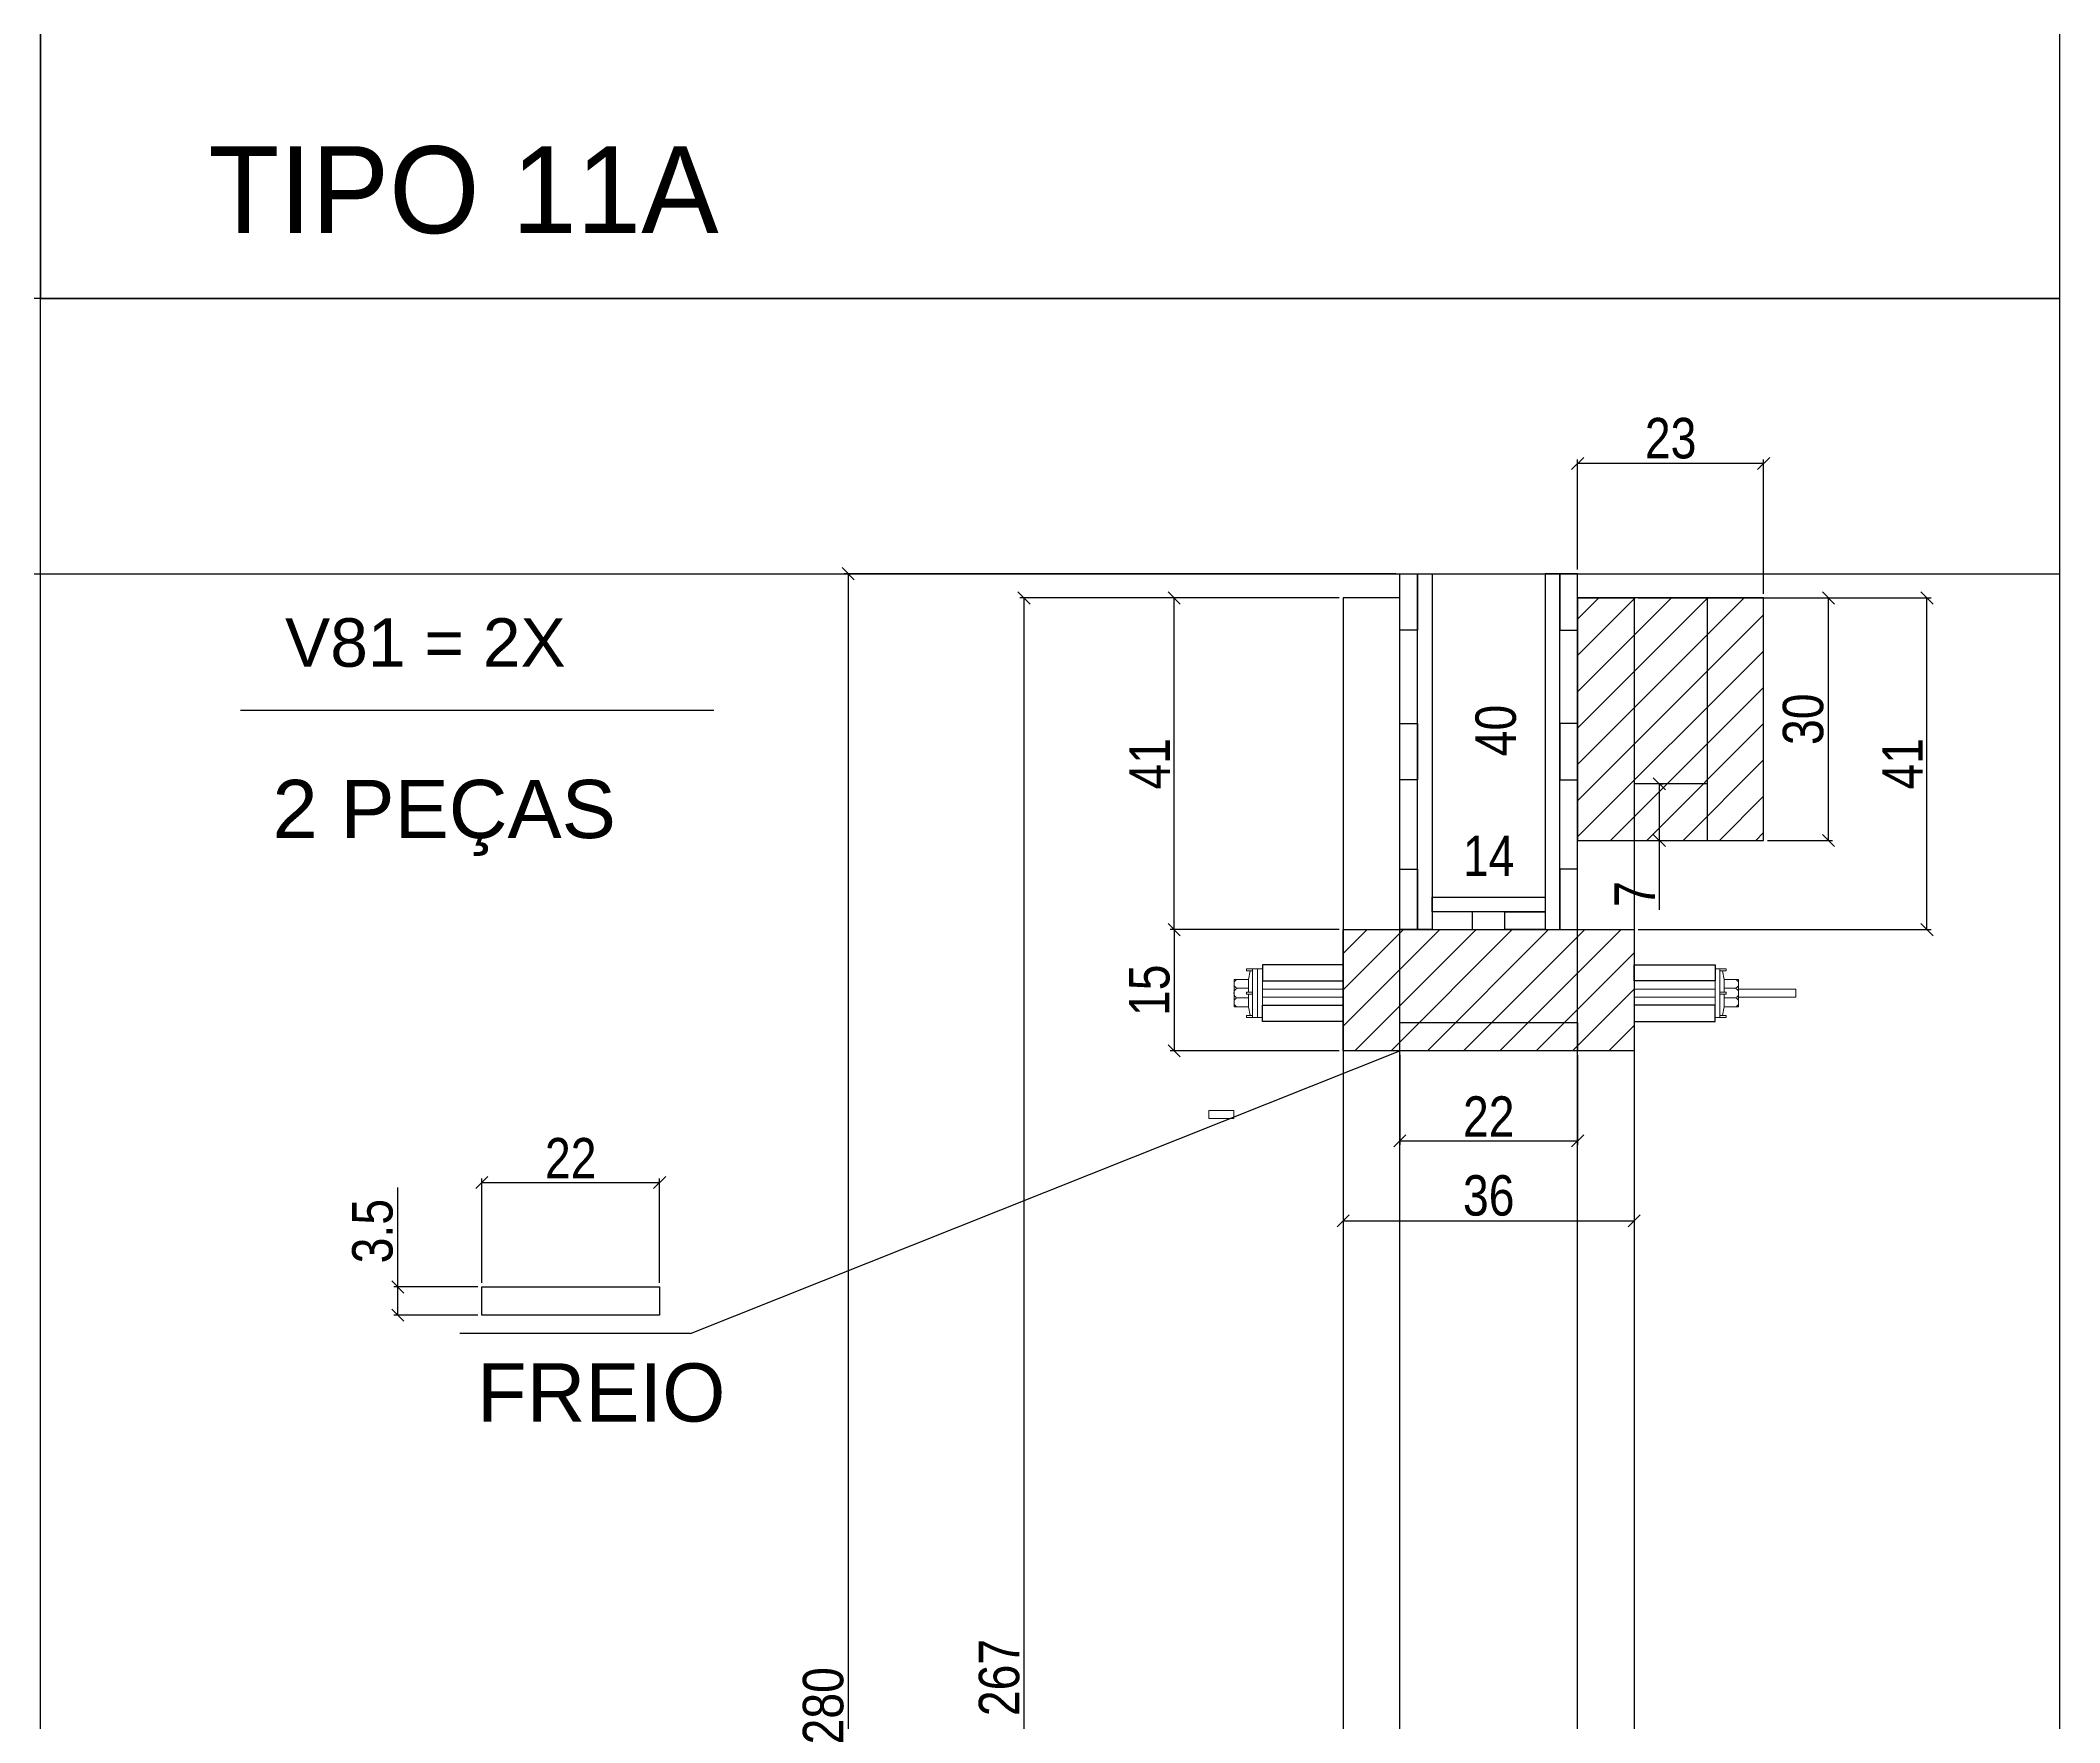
# Model space of a CAD drawing. Header units: millimetres. Extents: x 3247 to 10920, y 704 to 3817.
# Drawn here: x 6243.7 to 6743.2, y 1888.2 to 2304.4 of the extents above; entities that cross this region are included whole.
import ezdxf

# ---------------------------------------------------------------- set-up
doc = ezdxf.new("R2010")
doc.units = ezdxf.units.MM
for name, color, linetype in [('1', 1, 'Continuous'), ('COTA', 241, 'Continuous'), ('GARFOS OK', 3, 'Continuous'), ('Hachura', 253, 'Continuous'), ('Painéis', 200, 'Continuous'), ('SARR_3.5x7', 81, 'Continuous'), ('SARR_7x7', 40, 'Continuous'), ('TIRAS REESCORAMENTO', 252, 'Continuous'), ('VIGAS', 3, 'Continuous')]:
    doc.layers.add(name, color=color, linetype=linetype)
doc.layers.add('BARRA_ANCORAGEM', color=1, linetype='Continuous', lineweight=15)
doc.styles.add('COTA TECNICA 2X', font='techl___.ttf', dxfattribs={"height": 10})
doc.styles.add('R80-50', font='arial.ttf', dxfattribs={"height": 10})
doc.styles.add('ROMAS860', font='ROMAS860.SHX', dxfattribs={"height": 8.5})
doc.dimstyles.new('SECAO', dxfattribs={"dimscale": 0.333333, "dimtxt": 5, "dimasz": 9, "dimexe": 3, "dimexo": 3, "dimgap": 3, "dimtad": 1, "dimdec": 1, "dimlfac": 0.5, "dimzin": 12, "dimdsep": 46, "dimtxsty": 'COTA TECNICA 2X', "dimblk1": 'OBLIQUE', "dimblk2": 'OBLIQUE', "dimsah": 1, "dimcen": 0.9, "dimclrd": 4, "dimclre": 4, "dimclrt": 240, "dimadec": 1, "dimazin": 3, "dimtfac": 1, "dimtdec": 1, "dimtmove": 0, "dimatfit": 3, "dimfxl": 1, "dimtolj": 1, "dimtzin": 12, "dimarcsym": 0})

# ---------------------------------------------------------------- blocks, each defined once
blk = doc.blocks.new('_Oblique')
at = {"layer": '1', "color": 0, "lineweight": -2}
blk.add_line((-0.5, -0.5), (0.5, 0.5), dxfattribs=at)
blk = doc.blocks.new('*D378')
at = {"layer": 'COTA', "color": 4, "lineweight": -2, "transparency": 16777216}
for p, q in [((6565, 2166.46), (6486.04, 2166.46)), ((6487.04, 2166.46), (6487.04, 1632.37)), ((6565, 1632.37), (6486.04, 1632.37))]:
    blk.add_line(p, q, dxfattribs=at)
at = {"layer": 'Defpoints', "color": 0, "transparency": 16777216}
for p in [(6566, 2166.46), (6487.04, 1632.37), (6566, 1632.37)]:
    blk.add_point(p, dxfattribs=at)
at = {"layer": 'COTA', "color": 4, "lineweight": -2, "transparency": 16777216, "xscale": 3, "yscale": 3, "zscale": 3}
for p, rotation in [((6487.04, 2166.46), 90), ((6487.04, 1632.37), 270)]:
    blk.add_blockref('_Oblique', p, dxfattribs=dict(at, rotation=rotation))
at = {"layer": 'COTA', "color": 240, "transparency": 16777216, "insert": (6480.93, 1899.41), "char_height": 10, "attachment_point": 5, "rotation": 90, "style": 'COTA TECNICA 2X'}
blk.add_mtext('\\A1;267', dxfattribs=at)
blk = doc.blocks.new('*D384')
at = {"layer": 'COTA', "color": 4, "lineweight": -2, "transparency": 16777216}
for p, q in [((6565, 2166.46), (6523.2, 2166.46)), ((6524.2, 2084.41), (6524.2, 2166.46)), ((6565, 2084.41), (6523.2, 2084.41))]:
    blk.add_line(p, q, dxfattribs=at)
at = {"layer": 'Defpoints', "color": 0, "transparency": 16777216}
for p in [(6524.2, 2166.46), (6566, 2166.46), (6566, 2084.41)]:
    blk.add_point(p, dxfattribs=at)
at = {"layer": 'COTA', "color": 4, "lineweight": -2, "transparency": 16777216, "xscale": 3, "yscale": 3, "zscale": 3}
for p, rotation in [((6524.2, 2166.46), 90), ((6524.2, 2084.41), 270)]:
    blk.add_blockref('_Oblique', p, dxfattribs=dict(at, rotation=rotation))
at = {"layer": 'COTA', "color": 240, "transparency": 16777216, "insert": (6518.12, 2125.43), "char_height": 10, "attachment_point": 5, "rotation": 90, "style": 'COTA TECNICA 2X'}
blk.add_mtext('\\A1;41', dxfattribs=at)
blk = doc.blocks.new('*D385')
at = {"layer": 'COTA', "color": 4, "lineweight": -2, "transparency": 16777216}
for p, q in [((6579, 2172.46), (6442.53, 2172.46)), ((6443.53, 2172.46), (6443.53, 1612.37)), ((6565, 1612.37), (6442.53, 1612.37))]:
    blk.add_line(p, q, dxfattribs=at)
at = {"layer": 'Defpoints', "color": 0, "transparency": 16777216}
for p in [(6580, 2172.46), (6443.53, 1612.37), (6566, 1612.37)]:
    blk.add_point(p, dxfattribs=at)
at = {"layer": 'COTA', "color": 4, "lineweight": -2, "transparency": 16777216, "xscale": 3, "yscale": 3, "zscale": 3}
for p, rotation in [((6443.53, 2172.46), 90), ((6443.53, 1612.37), 270)]:
    blk.add_blockref('_Oblique', p, dxfattribs=dict(at, rotation=rotation))
at = {"layer": 'COTA', "color": 240, "transparency": 16777216, "insert": (6437.41, 1892.41), "char_height": 10, "attachment_point": 5, "rotation": 90, "style": 'COTA TECNICA 2X'}
blk.add_mtext('\\A1;280', dxfattribs=at)
blk = doc.blocks.new('*D387')
at = {"layer": 'Defpoints', "color": 0, "transparency": 16777216}
for p in [(6603.04, 2172.46), (6609.89, 2172.46), (6607.04, 2092.41)]:
    blk.add_point(p, dxfattribs=at)
at = {"layer": 'COTA', "color": 240, "transparency": 16777216, "insert": (6603.78, 2133.67), "char_height": 10, "attachment_point": 5, "rotation": 90, "style": 'COTA TECNICA 2X'}
blk.add_mtext('\\A1;40', dxfattribs=at)
blk = doc.blocks.new('*D388')
at = {"layer": 'Defpoints', "color": 0, "transparency": 16777216}
for p in [(6588, 2096.56), (6616, 2096.56), (6616, 2096.56)]:
    blk.add_point(p, dxfattribs=at)
at = {"layer": 'COTA', "color": 240, "transparency": 16777216, "insert": (6602, 2102.64), "char_height": 10, "attachment_point": 5, "style": 'COTA TECNICA 2X'}
blk.add_mtext('\\A1;14', dxfattribs=at)
blk = doc.blocks.new('A$C51C4441F')
at = {"layer": 'BARRA_ANCORAGEM'}
for p, q in [((-2.25, 3.4), (-1.79, 5.5)), ((-2.25, 3.4), (-5.81, 3.39)), ((-5.81, 3.39), (-5.81, -3.39)), ((-2.25, 1.2), (-5.02, 1.2)), ((-2.25, 3.4), (-2.25, 3.4)), ((-2.25, 3.4), (-2.25, 0.25)), ((-2.25, -3.4), (-5.81, -3.39)), ((-2.25, -1.2), (-5.02, -1.2)), ((-2.25, -0.25), (-2.25, -3.4)), ((-2.25, -3.4), (-1.79, -5.5))]:
    blk.add_line(p, q, dxfattribs=at)
for points in [[(-2.7, 6), (-1.2, 6), (-1.2, 5.5), (-2.7, 5.5)], [(-1.2, -6), (0, -6), (0, 6), (-1.2, 6)], [(-2.7, 0.25), (-1.2, 0.25), (-1.2, -0.25), (-2.7, -0.25)], [(-2.7, -6), (-1.2, -6), (-1.2, -5.5), (-2.7, -5.5)]]:
    blk.add_lwpolyline(points, close=True, dxfattribs=at)
for centre, radius, start, end in [((-4.66, 2.3), 1.15, 107.7845, 252.2718), ((-4.52, 0), 1.3, 112.648, 247.4083), ((-4.66, -2.3), 1.15, 107.7845, 252.2718)]:
    blk.add_arc(centre, radius, start, end, dxfattribs=at)
blk = doc.blocks.new('*D391')
at = {"layer": 'COTA', "color": 4, "lineweight": -2, "transparency": 16777216}
for p, q in [((6332.13, 1996.02), (6332.13, 2020.63)), ((6351.91, 1996.02), (6331.13, 1996.02)), ((6332.13, 1989.02), (6332.13, 1996.02)), ((6351.91, 1989.02), (6331.13, 1989.02))]:
    blk.add_line(p, q, dxfattribs=at)
at = {"layer": 'Defpoints', "color": 0, "transparency": 16777216}
for p in [(6332.13, 1996.02), (6352.91, 1996.02), (6352.91, 1989.02)]:
    blk.add_point(p, dxfattribs=at)
at = {"layer": 'COTA', "color": 4, "lineweight": -2, "transparency": 16777216, "xscale": 3, "yscale": 3, "zscale": 3}
for p, rotation in [((6332.13, 1996.02), 90), ((6332.13, 1989.02), 270)]:
    blk.add_blockref('_Oblique', p, dxfattribs=dict(at, rotation=rotation))
at = {"layer": 'COTA', "color": 240, "transparency": 16777216, "insert": (6325.91, 2009.83), "char_height": 10, "attachment_point": 5, "rotation": 90, "style": 'COTA TECNICA 2X'}
blk.add_mtext('\\A1;3.5', dxfattribs=at)
blk = doc.blocks.new('*D490')
at = {"layer": 'COTA', "color": 4, "lineweight": -2, "transparency": 16777216}
for p, q in [((6352.91, 1997.02), (6352.91, 2022.86)), ((6352.91, 2021.86), (6396.91, 2021.86)), ((6396.91, 1997.02), (6396.91, 2022.86))]:
    blk.add_line(p, q, dxfattribs=at)
at = {"layer": 'Defpoints', "color": 0, "transparency": 16777216}
for p in [(6396.91, 2021.86), (6352.91, 1996.02), (6396.91, 1996.02)]:
    blk.add_point(p, dxfattribs=at)
at = {"layer": 'COTA', "color": 4, "lineweight": -2, "transparency": 16777216, "xscale": 3, "yscale": 3, "zscale": 3, "rotation": 180}
blk.add_blockref('_Oblique', (6352.91, 2021.86), dxfattribs=at)
at = {"layer": 'COTA', "color": 4, "lineweight": -2, "transparency": 16777216, "xscale": 3, "yscale": 3, "zscale": 3}
blk.add_blockref('_Oblique', (6396.91, 2021.86), dxfattribs=at)
at = {"layer": 'COTA', "color": 240, "transparency": 16777216, "insert": (6374.91, 2027.86), "char_height": 10, "attachment_point": 5, "style": 'COTA TECNICA 2X'}
blk.add_mtext('\\A1;22', dxfattribs=at)
blk = doc.blocks.new('*D491')
at = {"layer": 'COTA', "color": 4, "lineweight": -2, "transparency": 16777216}
for p, q in [((6565, 2084.41), (6523.2, 2084.41)), ((6524.2, 2084.41), (6524.2, 2054.41)), ((6565, 2054.41), (6523.2, 2054.41))]:
    blk.add_line(p, q, dxfattribs=at)
at = {"layer": 'Defpoints', "color": 0, "transparency": 16777216}
for p in [(6566, 2084.41), (6524.2, 2054.41), (6566, 2054.41)]:
    blk.add_point(p, dxfattribs=at)
at = {"layer": 'COTA', "color": 4, "lineweight": -2, "transparency": 16777216, "xscale": 3, "yscale": 3, "zscale": 3}
for p, rotation in [((6524.2, 2084.41), 90), ((6524.2, 2054.41), 270)]:
    blk.add_blockref('_Oblique', p, dxfattribs=dict(at, rotation=rotation))
at = {"layer": 'COTA', "color": 240, "transparency": 16777216, "insert": (6518.09, 2069.41), "char_height": 10, "attachment_point": 5, "rotation": 90, "style": 'COTA TECNICA 2X'}
blk.add_mtext('\\A1;15', dxfattribs=at)
blk = doc.blocks.new('*D492')
at = {"layer": 'COTA', "color": 4, "lineweight": -2, "transparency": 16777216}
for p, q in [((6580, 2053.41), (6580, 2031.17)), ((6624, 2053.41), (6624, 2031.17)), ((6580, 2032.17), (6624, 2032.17))]:
    blk.add_line(p, q, dxfattribs=at)
at = {"layer": 'Defpoints', "color": 0, "transparency": 16777216}
for p in [(6580, 2054.41), (6624, 2054.41), (6624, 2032.17)]:
    blk.add_point(p, dxfattribs=at)
at = {"layer": 'COTA', "color": 4, "lineweight": -2, "transparency": 16777216, "xscale": 3, "yscale": 3, "zscale": 3, "rotation": 180}
blk.add_blockref('_Oblique', (6580, 2032.17), dxfattribs=at)
at = {"layer": 'COTA', "color": 4, "lineweight": -2, "transparency": 16777216, "xscale": 3, "yscale": 3, "zscale": 3}
blk.add_blockref('_Oblique', (6624, 2032.17), dxfattribs=at)
at = {"layer": 'COTA', "color": 240, "transparency": 16777216, "insert": (6602, 2038.17), "char_height": 10, "attachment_point": 5, "style": 'COTA TECNICA 2X'}
blk.add_mtext('\\A1;22', dxfattribs=at)
blk = doc.blocks.new('*D493')
at = {"layer": 'COTA', "color": 4, "lineweight": -2, "transparency": 16777216}
for p, q in [((6566, 2053.41), (6566, 2011.38)), ((6638, 2053.41), (6638, 2011.38)), ((6566, 2012.38), (6638, 2012.38))]:
    blk.add_line(p, q, dxfattribs=at)
at = {"layer": 'Defpoints', "color": 0, "transparency": 16777216}
for p in [(6566, 2054.41), (6638, 2054.41), (6638, 2012.38)]:
    blk.add_point(p, dxfattribs=at)
at = {"layer": 'COTA', "color": 4, "lineweight": -2, "transparency": 16777216, "xscale": 3, "yscale": 3, "zscale": 3, "rotation": 180}
blk.add_blockref('_Oblique', (6566, 2012.38), dxfattribs=at)
at = {"layer": 'COTA', "color": 4, "lineweight": -2, "transparency": 16777216, "xscale": 3, "yscale": 3, "zscale": 3}
blk.add_blockref('_Oblique', (6638, 2012.38), dxfattribs=at)
at = {"layer": 'COTA', "color": 240, "transparency": 16777216, "insert": (6602, 2018.6), "char_height": 10, "attachment_point": 5, "style": 'COTA TECNICA 2X'}
blk.add_mtext('\\A1;36', dxfattribs=at)
blk = doc.blocks.new('*D392')
at = {"layer": 'COTA', "color": 4, "lineweight": -2, "transparency": 16777216}
for p, q in [((6639, 2166.46), (6711.41, 2166.46)), ((6710.41, 2084.41), (6710.41, 2166.46)), ((6639, 2084.41), (6711.41, 2084.41))]:
    blk.add_line(p, q, dxfattribs=at)
at = {"layer": 'Defpoints', "color": 0, "transparency": 16777216}
for p in [(6638, 2166.46), (6710.41, 2166.46), (6638, 2084.41)]:
    blk.add_point(p, dxfattribs=at)
at = {"layer": 'COTA', "color": 4, "lineweight": -2, "transparency": 16777216, "xscale": 3, "yscale": 3, "zscale": 3}
for p, rotation in [((6710.41, 2166.46), 90), ((6710.41, 2084.41), 270)]:
    blk.add_blockref('_Oblique', p, dxfattribs=dict(at, rotation=rotation))
at = {"layer": 'COTA', "color": 240, "transparency": 16777216, "insert": (6704.34, 2125.43), "char_height": 10, "attachment_point": 5, "rotation": 90, "style": 'COTA TECNICA 2X'}
blk.add_mtext('\\A1;41', dxfattribs=at)
blk = doc.blocks.new('*D393')
at = {"layer": 'COTA', "color": 4, "lineweight": -2, "transparency": 16777216}
for p, q in [((6671, 2166.46), (6687.04, 2166.46)), ((6686.04, 2106.46), (6686.04, 2166.46)), ((6671, 2106.46), (6687.04, 2106.46))]:
    blk.add_line(p, q, dxfattribs=at)
at = {"layer": 'Defpoints', "color": 0, "transparency": 16777216}
for p in [(6670, 2166.46), (6686.04, 2166.46), (6670, 2106.46)]:
    blk.add_point(p, dxfattribs=at)
at = {"layer": 'COTA', "color": 4, "lineweight": -2, "transparency": 16777216, "xscale": 3, "yscale": 3, "zscale": 3}
for p, rotation in [((6686.04, 2166.46), 90), ((6686.04, 2106.46), 270)]:
    blk.add_blockref('_Oblique', p, dxfattribs=dict(at, rotation=rotation))
at = {"layer": 'COTA', "color": 240, "transparency": 16777216, "insert": (6679.82, 2136.46), "char_height": 10, "attachment_point": 5, "rotation": 90, "style": 'COTA TECNICA 2X'}
blk.add_mtext('\\A1;30', dxfattribs=at)
blk = doc.blocks.new('*D394')
at = {"layer": 'COTA', "color": 4, "lineweight": -2, "transparency": 16777216}
for p, q in [((6624, 2173.46), (6624, 2200.71)), ((6670, 2199.71), (6624, 2199.71)), ((6670, 2167.46), (6670, 2200.71))]:
    blk.add_line(p, q, dxfattribs=at)
at = {"layer": 'Defpoints', "color": 0, "transparency": 16777216}
for p in [(6624, 2199.71), (6624, 2172.46), (6670, 2166.46)]:
    blk.add_point(p, dxfattribs=at)
at = {"layer": 'COTA', "color": 4, "lineweight": -2, "transparency": 16777216, "xscale": 3, "yscale": 3, "zscale": 3, "rotation": 180}
blk.add_blockref('_Oblique', (6624, 2199.71), dxfattribs=at)
at = {"layer": 'COTA', "color": 4, "lineweight": -2, "transparency": 16777216, "xscale": 3, "yscale": 3, "zscale": 3}
blk.add_blockref('_Oblique', (6670, 2199.71), dxfattribs=at)
at = {"layer": 'COTA', "color": 240, "transparency": 16777216, "insert": (6647, 2205.92), "char_height": 10, "attachment_point": 5, "style": 'COTA TECNICA 2X'}
blk.add_mtext('\\A1;23', dxfattribs=at)
blk = doc.blocks.new('*D395')
at = {"layer": 'COTA', "color": 4, "lineweight": -2, "transparency": 16777216}
for p, q in [((6644.19, 2120.46), (6644.19, 2106.46)), ((6644.62, 2120.46), (6645.19, 2120.46)), ((6644.19, 2106.46), (6644.19, 2089.35)), ((6644.62, 2106.46), (6645.19, 2106.46))]:
    blk.add_line(p, q, dxfattribs=at)
at = {"layer": 'Defpoints', "color": 0, "transparency": 16777216}
for p in [(6643.62, 2120.46), (6643.62, 2106.46), (6644.19, 2106.46)]:
    blk.add_point(p, dxfattribs=at)
at = {"layer": 'COTA', "color": 4, "lineweight": -2, "transparency": 16777216, "xscale": 3, "yscale": 3, "zscale": 3}
for p, rotation in [((6644.19, 2120.46), 90), ((6644.19, 2106.46), 270)]:
    blk.add_blockref('_Oblique', p, dxfattribs=dict(at, rotation=rotation))
at = {"layer": 'COTA', "color": 240, "transparency": 16777216, "insert": (6638.11, 2093.22), "char_height": 10, "attachment_point": 5, "rotation": 90, "style": 'COTA TECNICA 2X'}
blk.add_mtext('\\A1;7', dxfattribs=at)

msp = doc.modelspace()

# ---------------------------------------------------------------- hatches: boundary and pattern name
at = {"layer": 'COTA'}
h = msp.add_hatch(dxfattribs=at)
h.set_pattern_fill('ANSI31', color=256, scale=2, style=0)
h.set_pattern_definition([(45, (-13087.4385, -2957.3143), (-4.490128, 4.490128), [])])
h.paths.add_polyline_path([(6624, 2106.46), (6670, 2106.46), (6670, 2166.46), (6624, 2166.46)])
h = msp.add_hatch(dxfattribs=at)
h.set_pattern_fill('ANSI31', color=256, scale=2, style=0)
h.set_pattern_definition([(45, (-18058.954, -211212.658), (-4.49012806, 4.49012806), [])])
h.paths.add_polyline_path([(6638, 2054.41), (6638, 2084.41), (6566, 2084.41), (6566, 2054.41)])

# ---------------------------------------------------------------- linework, layer by layer
at = {"linetype": 'Continuous'}
msp.add_line((6656, 2120.46), (6638, 2120.46), dxfattribs=at)
at = {"layer": 'BARRA_ANCORAGEM'}
for points in [[(6544.8, 2074.71), (6546, 2074.71), (6546, 2062.71), (6544.8, 2062.71)], [(6659.2, 2074.71), (6658, 2074.71), (6658, 2062.71), (6659.2, 2062.71)], [(6546, 2067.71), (6566, 2067.71), (6566, 2069.71), (6546, 2069.71)], [(6658, 2067.71), (6638, 2067.71), (6638, 2069.71), (6658, 2069.71)], [(6663.81, 2067.71), (6678, 2067.71), (6678, 2069.71), (6663.81, 2069.71)], [(6532.8, 2037.71), (6538.98, 2037.71), (6538.98, 2039.71), (6532.8, 2039.71)]]:
    msp.add_lwpolyline(points, close=True, dxfattribs=at)
at = {"layer": 'COTA', "color": 1}
msp.add_line((3246.75, 2172.46), (6743.22, 2172.46), dxfattribs=at)
at = {"layer": 'GARFOS OK', "color": 3}
for q in [(6580, 2054.41), (6347.49, 1984.49)]:
    msp.add_line((6404.52, 1984.49), q, dxfattribs=at)
at = {"layer": 'Hachura', "color": 7}
msp.add_line((6293.2, 2138.74), (6410.35, 2138.74), dxfattribs=at)
at = {"layer": 'Painéis'}
for points in [[(6624, 2106.46), (6670, 2106.46), (6670, 2166.46), (6624, 2166.46)], [(6638, 2054.41), (6566, 2054.41), (6566, 2084.41), (6638, 2084.41)]]:
    msp.add_lwpolyline(points, close=True, dxfattribs=at)
at = {"layer": 'SARR_3.5x7', "linetype": 'Continuous'}
msp.add_lwpolyline([(6352.91, 1996.02), (6396.91, 1996.02), (6396.91, 1989.02), (6352.91, 1989.02)], close=True, dxfattribs=at)
at = {"layer": 'SARR_7x7', "linetype": 'Continuous'}
msp.add_line((6656, 2166.46), (6656, 2106.46), dxfattribs=at)
for points in [[(6566, 1632.37), (6580, 1632.37), (6580, 2166.46), (6566, 2166.46)], [(6638, 1632.37), (6624, 1632.37), (6624, 2166.46), (6638, 2166.46)], [(6580, 2061.41), (6624, 2061.41), (6624, 2054.41), (6580, 2054.41)]]:
    msp.add_lwpolyline(points, close=True, dxfattribs=at)
at = {"layer": 'TIRAS REESCORAMENTO', "linetype": 'ByBlock'}
msp.add_line((6588, 2172.46), (6698.96, 2172.46), dxfattribs=at)
for points in [[(6580, 2172.46), (6584.4, 2172.46), (6584.4, 2158.46), (6580, 2158.46)], [(6624, 2172.46), (6619.6, 2172.46), (6619.6, 2158.46), (6624, 2158.46)], [(6580, 2135.43), (6584.4, 2135.43), (6584.4, 2121.43), (6580, 2121.43)], [(6624, 2135.43), (6619.6, 2135.43), (6619.6, 2121.43), (6624, 2121.43)], [(6580, 2099.41), (6584.4, 2099.41), (6584.4, 2084.41), (6580, 2084.41)], [(6624, 2099.41), (6619.6, 2099.41), (6619.6, 2084.41), (6624, 2084.41)], [(6616, 2088.81), (6588, 2088.81), (6588, 2092.41), (6616, 2092.41)], [(6598, 2084.41), (6598, 2088.81), (6588, 2088.81), (6588, 2084.41)], [(6605.96, 2084.41), (6605.96, 2088.81), (6616, 2088.81), (6616, 2084.41)], [(6546, 2071.71), (6566, 2071.71), (6566, 2075.71), (6546, 2075.71)], [(6658, 2071.71), (6638, 2071.71), (6638, 2075.71), (6658, 2075.71)], [(6546, 2065.71), (6566, 2065.71), (6566, 2061.71), (6546, 2061.71)], [(6658, 2065.71), (6638, 2065.71), (6638, 2061.71), (6658, 2061.71)]]:
    msp.add_lwpolyline(points, close=True, dxfattribs=at)
for points in [[(6588, 2084.41), (6584.4, 2084.41), (6584.4, 2172.46), (6588, 2172.46), (6588, 2084.41)], [(6616, 2084.41), (6619.6, 2084.41), (6619.6, 2172.46), (6616, 2172.46), (6616, 2084.41)]]:
    msp.add_lwpolyline(points, dxfattribs=at)
at = {"layer": 'VIGAS'}
for points in [[(6243.72, 2240.54), (5744.23, 2240.54), (5744.23, 3008.97), (6243.72, 3008.97)], [(6743.22, 2240.54), (6243.72, 2240.54), (6243.72, 3008.97), (6743.22, 3008.97)], [(6743.22, 1472.11), (6243.72, 1472.11), (6243.72, 2240.54), (6743.22, 2240.54)]]:
    msp.add_lwpolyline(points, close=True, dxfattribs=at)

# ---------------------------------------------------------------- block references
at = {"layer": 'BARRA_ANCORAGEM', "xscale": -1, "rotation": 180}
msp.add_blockref('A$C51C4441F', (6544.8, 2068.71), dxfattribs=at)
at = {"layer": 'BARRA_ANCORAGEM', "xscale": -1}
msp.add_blockref('A$C51C4441F', (6658, 2068.71), dxfattribs=at)

# ---------------------------------------------------------------- texts
at = {"layer": 'COTA', "color": 7, "style": 'ROMAS860'}
msp.add_text('TIPO 11A', height=21.505, dxfattribs=at).set_placement((6285.26, 2256.7))
at = {"layer": 'VIGAS', "color": 7, "style": 'R80-50'}
msp.add_text('V81 = 2X', height=12, dxfattribs=at).set_placement((6304.24, 2149.44))
at = {"layer": 'VIGAS', "color": 7, "char_height": 14.4, "attachment_point": 1, "style": 'R80-50'}
for s, insert in [('2 PEÇAS', (6301.13, 2121.45)), ('FREIO', (6351.72, 1977.12))]:
    msp.add_mtext_dynamic_manual_height_columns(s, width=162.221, gutter_width=50, heights=[0], dxfattribs=dict(at, insert=insert))

# ---------------------------------------------------------------- dimensions: what is measured, and where the dimension line sits
at = {"layer": 'COTA', "color": 3}
for base, p1, p2, angle, picture, middle in [((6624, 2199.71), (6670, 2166.46), (6624, 2172.46), 180, '*D394', (6647, 2205.92)), ((6443.53, 1612.37), (6580, 2172.46), (6566, 1612.37), 90, '*D385', (6437.41, 1892.41)), ((6487.04, 1632.37), (6566, 2166.46), (6566, 1632.37), 90, '*D378', (6480.93, 1899.41)), ((6524.2, 2166.46), (6566, 2084.41), (6566, 2166.46), 90, '*D384', (6518.12, 2125.43)), ((6710.41, 2166.46), (6638, 2084.41), (6638, 2166.46), 90, '*D392', (6704.34, 2125.43)), ((6686.04, 2166.46), (6670, 2106.46), (6670, 2166.46), 90, '*D393', (6679.82, 2136.46)), ((6524.2, 2054.41), (6566, 2084.41), (6566, 2054.41), 90, '*D491', (6518.09, 2069.41)), ((6332.13, 1996.02), (6352.91, 1989.02), (6352.91, 1996.02), 90, '*D391', (6325.91, 2009.83))]:
    dim = msp.add_linear_dim(base=base, p1=p1, p2=p2, angle=angle, dimstyle='SECAO', dxfattribs=at)
    dim.commit()
    dim.dimension.update_dxf_attribs({"geometry": picture, "text_midpoint": middle})
dim = msp.add_linear_dim(base=(6609.89, 2172.46), p1=(6607.04, 2092.41), p2=(6603.04, 2172.46), angle=90, dimstyle='SECAO', override={"dimse1": 1, "dimse2": 1, "dimsd1": 1, "dimsd2": 1}, dxfattribs=at)
dim.commit()
dim.dimension.update_dxf_attribs({"geometry": '*D387', "text_midpoint": (6609.89, 2133.67), "dimtype": 160})
dim = msp.add_linear_dim(base=(6644.19, 2106.46), p1=(6643.62, 2120.46), p2=(6643.62, 2106.46), angle=90, dimstyle='SECAO', dxfattribs=at)
dim.commit()
dim.dimension.update_dxf_attribs({"geometry": '*D395', "text_midpoint": (6644.19, 2093.22), "dimtype": 160})
dim = msp.add_linear_dim(base=(6616, 2096.56), p1=(6588, 2096.56), p2=(6616, 2096.56), dimstyle='SECAO', override={"dimse1": 1, "dimse2": 1, "dimsd1": 1, "dimsd2": 1}, dxfattribs=at)
dim.commit()
dim.dimension.update_dxf_attribs({"geometry": '*D388', "text_midpoint": (6602, 2102.64)})
for base, p1, p2, picture, middle in [((6638, 2012.38), (6566, 2054.41), (6638, 2054.41), '*D493', (6602, 2018.6)), ((6624, 2032.17), (6580, 2054.41), (6624, 2054.41), '*D492', (6602, 2038.17)), ((6396.91, 2021.86), (6352.91, 1996.02), (6396.91, 1996.02), '*D490', (6374.91, 2027.86))]:
    dim = msp.add_linear_dim(base=base, p1=p1, p2=p2, dimstyle='SECAO', dxfattribs=at)
    dim.commit()
    dim.dimension.update_dxf_attribs({"geometry": picture, "text_midpoint": middle})

doc.saveas('drawing.dxf')
